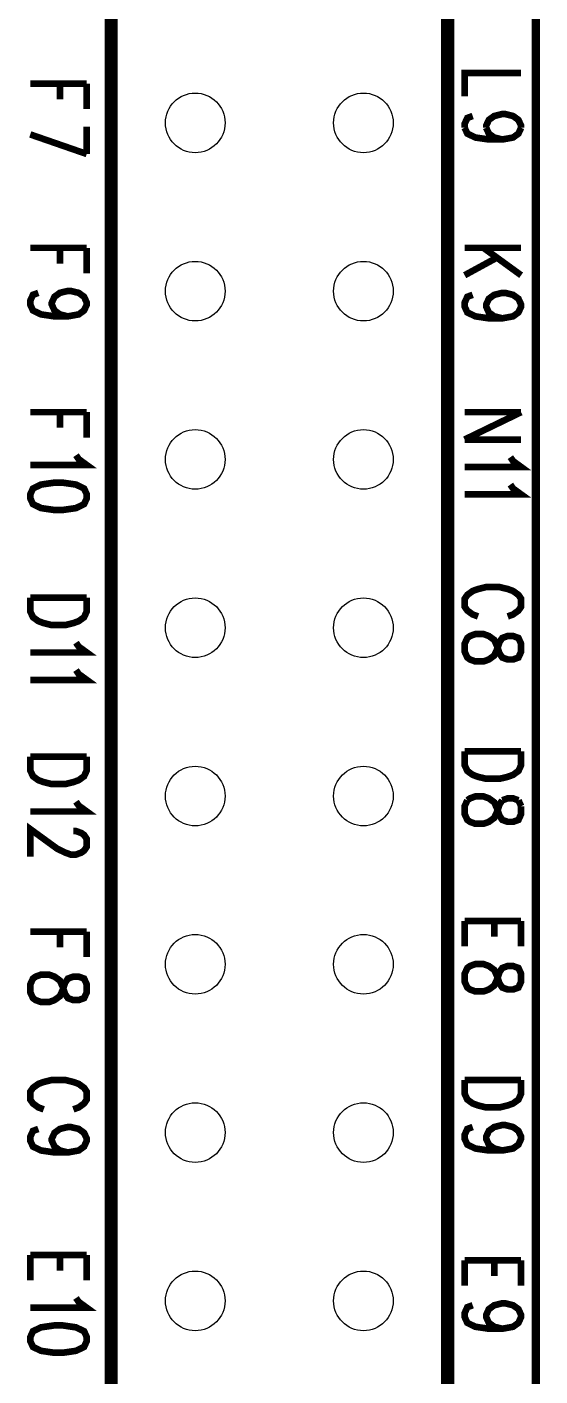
# Model space of a CAD drawing. Extents: x -1.75 to 2.93, y 0.9 to 4.15.
# Drawn here: x 0.219 to 0.524, y 1.855 to 2.657 of the extents above; entities that cross this region are included whole.
import ezdxf

# ---------------------------------------------------------------- set-up
doc = ezdxf.new("R2010")
doc.units = 0
doc.layers.get('0').update_dxf_attribs({"linetype": 'CONTINUOUS'})
for name, color, linetype in [('DRL001_DRL', 3, 'CONTINUOUS'), ('SMD001023_PHO', 2, 'CONTINUOUS'), ('SST001026_PHO', 4, 'CONTINUOUS')]:
    doc.layers.add(name, color=color, linetype=linetype)

# ---------------------------------------------------------------- blocks, each defined once
blk = doc.blocks.new('ROUND_11')
blk.add_circle((0, 0), 0.01772)

msp = doc.modelspace()

# ---------------------------------------------------------------- linework, layer by layer
at = {"layer": 'SMD001023_PHO', "const_width": 0.005}
msp.add_lwpolyline([(0.5217, 4.09719), (0.5217, 1.09806)], dxfattribs=at)
at = {"layer": 'SST001026_PHO'}
for points, const_width in [([(0.5217, 4.09719), (0.5217, 1.09806)], 0.005), ([(0.26922, 3.84989), (0.46922, 3.84989), (0.46922, 1.34989), (0.26922, 1.34989), (0.26922, 3.84989)], 0.00787), ([(0.51296, 2.62953), (0.47937, 2.62953), (0.47937, 2.61558)], 0.00394), ([(0.25469, 2.62324), (0.2211, 2.62324)], 0.00394), ([(0.23869, 2.62324), (0.23869, 2.61393)], 0.00394), ([(0.25469, 2.62324), (0.25469, 2.60811)], 0.00394), ([(0.47937, 2.59697), (0.47937, 2.59929), (0.48097, 2.60278), (0.48417, 2.60394)], 0.00394), ([(0.49216, 2.59697), (0.49216, 2.59813), (0.49376, 2.60162), (0.49696, 2.60394), (0.50176, 2.60511), (0.50336, 2.60511), (0.50816, 2.60394), (0.51136, 2.60162), (0.51296, 2.59813), (0.51296, 2.59697)], 0.00394), ([(0.25469, 2.59765), (0.25469, 2.58136)], 0.00394), ([(0.51296, 2.59697), (0.51136, 2.59348), (0.50816, 2.59115), (0.50176, 2.58999), (0.49376, 2.58999), (0.48577, 2.59115), (0.48097, 2.59348), (0.47937, 2.59697)], 0.00394), ([(0.50176, 2.58999), (0.49696, 2.59115), (0.49376, 2.59348), (0.49216, 2.59697)], 0.00394), ([(0.25469, 2.58136), (0.2211, 2.59299)], 0.00394), ([(0.25469, 2.5256), (0.2211, 2.5256)], 0.00394), ([(0.23869, 2.5256), (0.23869, 2.51629)], 0.00394), ([(0.25469, 2.5256), (0.25469, 2.51048)], 0.00394), ([(0.51296, 2.5256), (0.47937, 2.5256)], 0.00394), ([(0.51296, 2.50931), (0.49056, 2.5256)], 0.00394), ([(0.49856, 2.51978), (0.47937, 2.50931)], 0.00394), ([(0.24349, 2.48489), (0.23869, 2.48605), (0.2355, 2.48838), (0.2339, 2.49186), (0.2339, 2.49303), (0.2355, 2.49652), (0.23869, 2.49884), (0.24349, 2.50001), (0.24509, 2.50001), (0.24989, 2.49884), (0.25309, 2.49652), (0.25469, 2.49303), (0.25469, 2.49186), (0.25309, 2.48838), (0.24989, 2.48605), (0.24349, 2.48489), (0.2355, 2.48489), (0.2275, 2.48605), (0.2227, 2.48838), (0.2211, 2.49186), (0.2211, 2.49419), (0.2227, 2.49768), (0.2259, 2.49884)], 0.00394), ([(0.50176, 2.48372), (0.49696, 2.48489), (0.49376, 2.48721), (0.49216, 2.4907), (0.49216, 2.49186), (0.49376, 2.49535), (0.49696, 2.49768), (0.50176, 2.49884), (0.50336, 2.49884), (0.50816, 2.49768), (0.51136, 2.49535), (0.51296, 2.49186), (0.51296, 2.4907), (0.51136, 2.48721), (0.50816, 2.48489), (0.50176, 2.48372), (0.49376, 2.48372), (0.48577, 2.48489), (0.48097, 2.48721), (0.47937, 2.4907), (0.47937, 2.49303), (0.48097, 2.49652), (0.48417, 2.49768)], 0.00394), ([(0.25469, 2.42796), (0.2211, 2.42796)], 0.00394), ([(0.23869, 2.42796), (0.23869, 2.41865)], 0.00394), ([(0.25469, 2.42796), (0.25469, 2.41284)], 0.00394), ([(0.51296, 2.42796), (0.47937, 2.42796)], 0.00394), ([(0.51296, 2.42796), (0.47937, 2.41168)], 0.00394), ([(0.51296, 2.41168), (0.47937, 2.41168)], 0.00394), ([(0.24829, 2.40237), (0.24989, 2.40004), (0.25469, 2.39655), (0.2211, 2.39655)], 0.00394), ([(0.50656, 2.40121), (0.50816, 2.39888), (0.51296, 2.39539), (0.47937, 2.39539)], 0.00394), ([(0.25469, 2.37911), (0.25309, 2.38259), (0.24829, 2.38492), (0.24029, 2.38608), (0.2355, 2.38608), (0.2275, 2.38492), (0.2227, 2.38259), (0.2211, 2.37911), (0.2211, 2.37678), (0.2227, 2.37329), (0.2275, 2.37096), (0.2355, 2.3698), (0.24029, 2.3698), (0.24829, 2.37096), (0.25309, 2.37329), (0.25469, 2.37678), (0.25469, 2.37911)], 0.00394), ([(0.50656, 2.38492), (0.50816, 2.38259), (0.51296, 2.37911), (0.47937, 2.37911)], 0.00394), ([(0.50496, 2.30657), (0.50816, 2.30774), (0.51136, 2.31006), (0.51296, 2.31239), (0.51296, 2.31704), (0.51136, 2.31937), (0.50816, 2.3217), (0.50496, 2.32286), (0.50016, 2.32402), (0.49216, 2.32402), (0.48737, 2.32286), (0.48417, 2.3217), (0.48097, 2.31937), (0.47937, 2.31704), (0.47937, 2.31239), (0.48097, 2.31006), (0.48417, 2.30774), (0.48737, 2.30657)], 0.00394), ([(0.25469, 2.31772), (0.2211, 2.31772)], 0.00394), ([(0.25469, 2.31772), (0.25469, 2.30958), (0.25309, 2.30609), (0.24989, 2.30377), (0.24669, 2.3026), (0.24189, 2.30144), (0.2339, 2.30144), (0.2291, 2.3026), (0.2259, 2.30377), (0.2227, 2.30609), (0.2211, 2.30958), (0.2211, 2.31772)], 0.00394), ([(0.24829, 2.29097), (0.24989, 2.28864), (0.25469, 2.28515), (0.2211, 2.28515)], 0.00394), ([(0.51296, 2.29029), (0.51136, 2.29378), (0.50816, 2.29494), (0.50496, 2.29494), (0.50176, 2.29378), (0.50016, 2.29145), (0.49856, 2.2868), (0.49696, 2.28331), (0.49376, 2.28098), (0.49056, 2.27982), (0.48577, 2.27982), (0.48257, 2.28098), (0.48097, 2.28215), (0.47937, 2.28564), (0.47937, 2.29029), (0.48097, 2.29378), (0.48257, 2.29494), (0.48577, 2.29611), (0.49056, 2.29611), (0.49376, 2.29494), (0.49696, 2.29262), (0.49856, 2.28913), (0.50016, 2.28447), (0.50176, 2.28215), (0.50496, 2.28098), (0.50816, 2.28098), (0.51136, 2.28215), (0.51296, 2.28564), (0.51296, 2.29029)], 0.00394), ([(0.24829, 2.27469), (0.24989, 2.27236), (0.25469, 2.26887), (0.2211, 2.26887)], 0.00394), ([(0.25469, 2.22324), (0.2211, 2.22324)], 0.00394), ([(0.25469, 2.22324), (0.25469, 2.21509), (0.25309, 2.2116), (0.24989, 2.20928), (0.24669, 2.20811), (0.24189, 2.20695), (0.2339, 2.20695), (0.2291, 2.20811), (0.2259, 2.20928), (0.2227, 2.2116), (0.2211, 2.21509), (0.2211, 2.22324)], 0.00394), ([(0.51296, 2.22639), (0.47937, 2.22639)], 0.00394), ([(0.51296, 2.22639), (0.51296, 2.21824), (0.51136, 2.21475), (0.50816, 2.21243), (0.50496, 2.21126), (0.50016, 2.2101), (0.49216, 2.2101), (0.48737, 2.21126), (0.48417, 2.21243), (0.48097, 2.21475), (0.47937, 2.21824), (0.47937, 2.22639)], 0.00394), ([(0.24829, 2.19648), (0.24989, 2.19416), (0.25469, 2.19067), (0.2211, 2.19067)], 0.00394), ([(0.50176, 2.19731), (0.50016, 2.19498), (0.49856, 2.19033), (0.49696, 2.18684), (0.49376, 2.18451), (0.49056, 2.18335), (0.48577, 2.18335), (0.48257, 2.18451), (0.48097, 2.18567), (0.47937, 2.18916), (0.47937, 2.19382), (0.48097, 2.19731)], 0.00394), ([(0.48097, 2.19731), (0.48257, 2.19847), (0.48577, 2.19963), (0.49056, 2.19963), (0.49376, 2.19847), (0.49696, 2.19614), (0.49856, 2.19265), (0.50016, 2.188), (0.50176, 2.18567), (0.50496, 2.18451), (0.50816, 2.18451), (0.51136, 2.18567), (0.51296, 2.18916), (0.51296, 2.19382)], 0.00394), ([(0.51136, 2.19731), (0.50816, 2.19847), (0.50496, 2.19847), (0.50176, 2.19731)], 0.00394), ([(0.51296, 2.19382), (0.51136, 2.19731)], 0.00394), ([(0.24669, 2.17903), (0.24829, 2.17903), (0.25149, 2.17787), (0.25309, 2.17671), (0.25469, 2.17438), (0.25469, 2.16973), (0.25309, 2.1674), (0.25149, 2.16624), (0.24829, 2.16508), (0.24509, 2.16508), (0.24189, 2.16624), (0.23709, 2.16856), (0.2211, 2.1802), (0.2211, 2.16391)], 0.00394), ([(0.51296, 2.1256), (0.47937, 2.1256)], 0.00394), ([(0.47937, 2.1256), (0.47937, 2.11048)], 0.00394), ([(0.49696, 2.1256), (0.49696, 2.11629)], 0.00394), ([(0.51296, 2.1256), (0.51296, 2.11048)], 0.00394), ([(0.25469, 2.1193), (0.2211, 2.1193)], 0.00394), ([(0.23869, 2.1193), (0.23869, 2.10999)], 0.00394), ([(0.25469, 2.1193), (0.25469, 2.10418)], 0.00394), ([(0.51296, 2.09419), (0.51136, 2.09768), (0.50816, 2.09884), (0.50496, 2.09884), (0.50176, 2.09768), (0.50016, 2.09535), (0.49856, 2.0907), (0.49696, 2.08721), (0.49376, 2.08489), (0.49056, 2.08372), (0.48577, 2.08372), (0.48257, 2.08489), (0.48097, 2.08605), (0.47937, 2.08954), (0.47937, 2.09419), (0.48097, 2.09768), (0.48257, 2.09884), (0.48577, 2.10001), (0.49056, 2.10001), (0.49376, 2.09884), (0.49696, 2.09652), (0.49856, 2.09303), (0.50016, 2.08838), (0.50176, 2.08605), (0.50496, 2.08489), (0.50816, 2.08489), (0.51136, 2.08605), (0.51296, 2.08954), (0.51296, 2.09419)], 0.00394), ([(0.25469, 2.08789), (0.25309, 2.09138), (0.24989, 2.09254), (0.24669, 2.09254), (0.24349, 2.09138), (0.24189, 2.08906), (0.24029, 2.0844), (0.23869, 2.08091), (0.2355, 2.07859), (0.2323, 2.07742), (0.2275, 2.07742), (0.2243, 2.07859), (0.2227, 2.07975), (0.2211, 2.08324), (0.2211, 2.08789), (0.2227, 2.09138), (0.2243, 2.09254), (0.2275, 2.09371), (0.2323, 2.09371), (0.2355, 2.09254), (0.23869, 2.09022), (0.24029, 2.08673), (0.24189, 2.08208), (0.24349, 2.07975), (0.24669, 2.07859), (0.24989, 2.07859), (0.25309, 2.07975), (0.25469, 2.08324), (0.25469, 2.08789)], 0.00394), ([(0.24669, 2.01366), (0.24989, 2.01482), (0.25309, 2.01715), (0.25469, 2.01948), (0.25469, 2.02413), (0.25309, 2.02646), (0.24989, 2.02878), (0.24669, 2.02995), (0.24189, 2.03111), (0.2339, 2.03111), (0.2291, 2.02995), (0.2259, 2.02878), (0.2227, 2.02646), (0.2211, 2.02413), (0.2211, 2.01948), (0.2227, 2.01715), (0.2259, 2.01482), (0.2291, 2.01366)], 0.00394), ([(0.51296, 2.03111), (0.47937, 2.03111)], 0.00394), ([(0.51296, 2.03111), (0.51296, 2.02297), (0.51136, 2.01948), (0.50816, 2.01715), (0.50496, 2.01599), (0.50016, 2.01482), (0.49216, 2.01482), (0.48737, 2.01599), (0.48417, 2.01715), (0.48097, 2.01948), (0.47937, 2.02297), (0.47937, 2.03111)], 0.00394), ([(0.24349, 1.98807), (0.23869, 1.98923), (0.2355, 1.99156), (0.2339, 1.99505), (0.2339, 1.99621), (0.2355, 1.9997), (0.23869, 2.00203), (0.24349, 2.00319), (0.24509, 2.00319), (0.24989, 2.00203), (0.25309, 1.9997), (0.25469, 1.99621), (0.25469, 1.99505), (0.25309, 1.99156), (0.24989, 1.98923), (0.24349, 1.98807), (0.2355, 1.98807), (0.2275, 1.98923), (0.2227, 1.99156), (0.2211, 1.99505), (0.2211, 1.99738), (0.2227, 2.00087), (0.2259, 2.00203)], 0.00394), ([(0.50176, 1.98923), (0.49696, 1.9904), (0.49376, 1.99272), (0.49216, 1.99621), (0.49216, 1.99738), (0.49376, 2.00087), (0.49696, 2.00319), (0.50176, 2.00436), (0.50336, 2.00436), (0.50816, 2.00319), (0.51136, 2.00087), (0.51296, 1.99738), (0.51296, 1.99621), (0.51136, 1.99272), (0.50816, 1.9904), (0.50176, 1.98923), (0.49376, 1.98923), (0.48577, 1.9904), (0.48097, 1.99272), (0.47937, 1.99621), (0.47937, 1.99854), (0.48097, 2.00203), (0.48417, 2.00319)], 0.00394), ([(0.25469, 1.92717), (0.2211, 1.92717)], 0.00394), ([(0.2211, 1.92717), (0.2211, 1.91205)], 0.00394), ([(0.23869, 1.92717), (0.23869, 1.91787)], 0.00394), ([(0.25469, 1.92717), (0.25469, 1.91205)], 0.00394), ([(0.51296, 1.92402), (0.47937, 1.92402)], 0.00394), ([(0.47937, 1.92402), (0.47937, 1.9089)], 0.00394), ([(0.49696, 1.92402), (0.49696, 1.91472)], 0.00394), ([(0.51296, 1.92402), (0.51296, 1.9089)], 0.00394), ([(0.24829, 1.90158), (0.24989, 1.89926), (0.25469, 1.89577), (0.2211, 1.89577)], 0.00394), ([(0.50176, 1.88331), (0.49696, 1.88447), (0.49376, 1.8868), (0.49216, 1.89029), (0.49216, 1.89145), (0.49376, 1.89494), (0.49696, 1.89727), (0.50176, 1.89843), (0.50336, 1.89843), (0.50816, 1.89727), (0.51136, 1.89494), (0.51296, 1.89145), (0.51296, 1.89029), (0.51136, 1.8868), (0.50816, 1.88447), (0.50176, 1.88331), (0.49376, 1.88331), (0.48577, 1.88447), (0.48097, 1.8868), (0.47937, 1.89029), (0.47937, 1.89262), (0.48097, 1.89611), (0.48417, 1.89727)], 0.00394), ([(0.25469, 1.87832), (0.25309, 1.88181), (0.24829, 1.88413), (0.24029, 1.8853), (0.2355, 1.8853), (0.2275, 1.88413), (0.2227, 1.88181), (0.2211, 1.87832), (0.2211, 1.87599), (0.2227, 1.8725), (0.2275, 1.87018), (0.2355, 1.86901), (0.24029, 1.86901), (0.24829, 1.87018), (0.25309, 1.8725), (0.25469, 1.87599), (0.25469, 1.87832)], 0.00394)]:
    msp.add_lwpolyline(points, dxfattribs=dict(at, const_width=const_width))

# ---------------------------------------------------------------- block references
at = {"layer": 'DRL001_DRL'}
for p in [(0.3192, 2.59986), (0.4192, 2.59986), (0.3192, 2.49986), (0.4192, 2.49986), (0.3192, 2.39986), (0.4192, 2.39986), (0.3192, 2.29986), (0.4192, 2.29986), (0.3192, 2.19986), (0.4192, 2.19986), (0.3192, 2.09986), (0.4192, 2.09986), (0.3192, 1.99986), (0.4192, 1.99986), (0.3192, 1.89986), (0.4192, 1.89986)]:
    msp.add_blockref('ROUND_11', p, dxfattribs=at)

doc.saveas('drawing.dxf')
